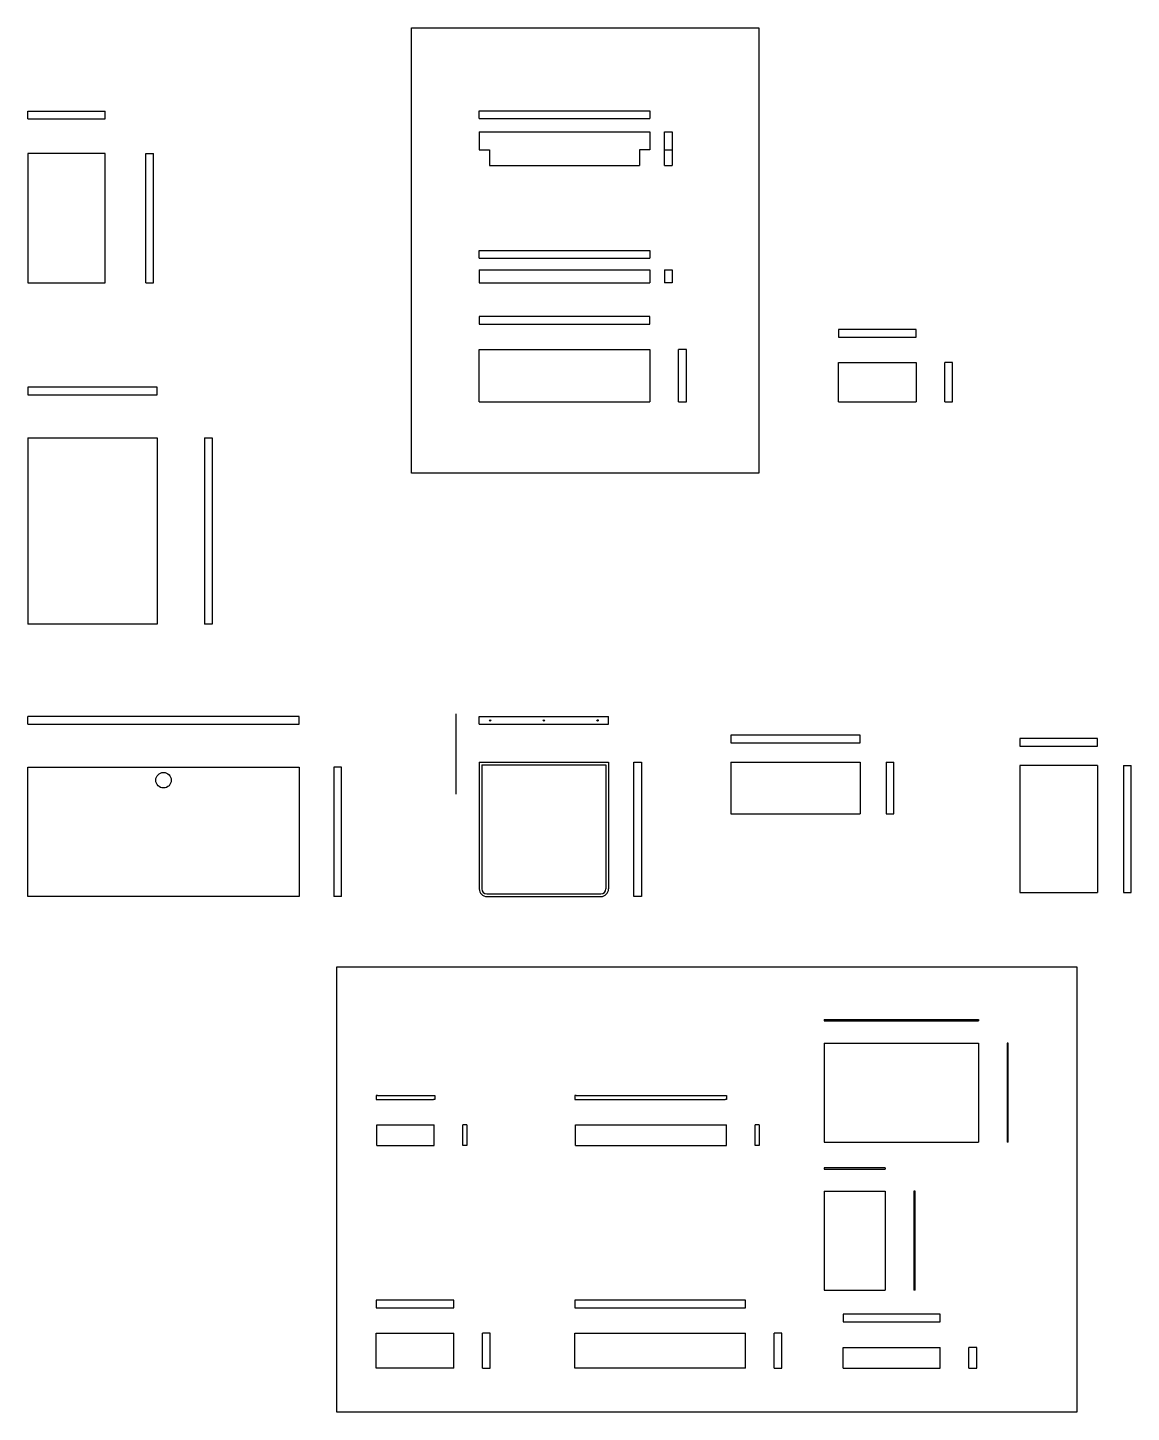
# Model space of a CAD drawing. Header units: inches. Extents: x 326 to 1255, y 1 to 536.
# Drawn here: x 828 to 1255, y 1 to 536 of the extents above; entities that cross this region are included whole.
import ezdxf

# ---------------------------------------------------------------- set-up
doc = ezdxf.new("R2010")
doc.units = ezdxf.units.IN
doc.header["$MEASUREMENT"] = 0
doc.layers.get('0').update_dxf_attribs({"color": 94})
doc.layers.add('A-FURN', color=94, linetype='Continuous')

msp = doc.modelspace()

# ---------------------------------------------------------------- linework, layer by layer
for p, q in [((828.19, 503.68), (858.19, 503.68)), ((828.19, 500.68), (828.19, 503.68)), ((858.19, 500.68), (858.19, 503.68)), ((828.19, 500.68), (858.19, 500.68)), ((1002.72, 500.81), (1068.72, 500.81)), ((1002.72, 495.69), (1068.72, 495.69)), ((1002.72, 495.69), (1002.72, 488.69)), ((1068.72, 495.69), (1068.72, 488.69)), ((1074.34, 482.69), (1074.34, 495.69)), ((858.19, 487.29), (828.19, 487.29)), ((828.19, 487.29), (828.19, 437.29)), ((858.19, 437.29), (858.19, 487.29)), ((873.8, 437.29), (873.8, 487.29)), ((873.8, 487.29), (876.8, 487.29)), ((876.8, 437.29), (876.8, 487.29)), ((1002.72, 488.69), (1006.72, 488.69)), ((1006.72, 488.69), (1006.72, 482.69)), ((1068.72, 488.69), (1064.72, 488.69)), ((1064.72, 488.69), (1064.72, 482.69)), ((1006.72, 482.69), (1064.72, 482.69)), ((1002.72, 446.81), (1068.72, 446.81)), ((1002.72, 442.29), (1068.72, 442.29)), ((1002.72, 442.29), (1002.72, 437.29)), ((1068.72, 442.29), (1068.72, 437.29)), ((1074.34, 442.29), (1074.34, 437.29)), ((828.19, 437.29), (858.19, 437.29)), ((873.8, 437.29), (876.8, 437.29)), ((1002.72, 437.29), (1068.72, 437.29)), ((1068.72, 424.3), (1002.72, 424.3)), ((1002.72, 424.3), (1002.72, 421.3)), ((1068.72, 421.3), (1068.72, 424.3)), ((1002.72, 421.3), (1068.72, 421.3)), ((1171.6, 419.3), (1141.6, 419.3)), ((1141.6, 419.3), (1141.6, 416.3)), ((1171.6, 416.3), (1171.6, 419.3)), ((1141.6, 416.3), (1171.6, 416.3)), ((1002.72, 391.22), (1002.72, 411.48)), ((1002.72, 411.48), (1068.72, 411.48)), ((1068.72, 411.48), (1068.72, 391.22)), ((1079.8, 391.22), (1079.8, 411.48)), ((1082.8, 411.48), (1079.8, 411.48)), ((1082.8, 391.22), (1082.8, 411.48)), ((1141.6, 391.22), (1141.6, 406.48)), ((1141.6, 406.48), (1171.6, 406.48)), ((1171.6, 406.48), (1171.6, 391.22)), ((1182.68, 391.22), (1182.68, 406.48)), ((1185.68, 406.48), (1182.68, 406.48)), ((1185.68, 391.22), (1185.68, 406.48)), ((878.19, 396.96), (828.19, 396.96)), ((828.19, 396.96), (828.19, 393.96)), ((878.19, 393.96), (878.19, 396.96)), ((828.19, 393.96), (878.19, 393.96)), ((1002.72, 391.22), (1068.72, 391.22)), ((1079.8, 391.22), (1082.8, 391.22)), ((1141.6, 391.22), (1171.6, 391.22)), ((1182.68, 391.22), (1185.68, 391.22)), ((828.19, 377.33), (828.19, 305.33)), ((828.19, 377.33), (878.19, 377.33)), ((878.19, 377.33), (878.19, 305.33)), ((896.53, 377.33), (896.53, 305.33)), ((896.53, 377.33), (899.53, 377.33)), ((899.53, 377.33), (899.53, 305.33)), ((878.19, 305.33), (828.19, 305.33)), ((899.53, 305.33), (896.53, 305.33)), ((933.19, 269.59), (828.19, 269.59)), ((828.19, 266.59), (828.19, 269.59)), ((933.19, 266.59), (933.19, 269.59)), ((1002.72, 266.59), (1002.72, 269.59)), ((1002.72, 269.59), (1052.72, 269.59)), ((1052.72, 266.59), (1052.72, 269.59)), ((828.19, 266.59), (933.19, 266.59)), ((1002.72, 266.59), (1052.72, 266.59)), ((1150.01, 262.36), (1100.01, 262.36)), ((1100.01, 262.36), (1100.01, 259.36)), ((1100.01, 259.36), (1150.01, 259.36)), ((1150.01, 259.36), (1150.01, 262.36)), ((1241.76, 261.11), (1211.76, 261.08)), ((1211.76, 261.08), (1211.76, 258.08)), ((1211.76, 258.08), (1241.76, 258.08)), ((1241.76, 258.08), (1241.76, 261.11)), ((1002.72, 251.97), (1002.72, 202.97)), ((1002.72, 251.97), (1052.72, 251.97)), ((1052.72, 251.97), (1052.72, 202.97)), ((1062.5, 199.97), (1062.5, 251.97)), ((1062.5, 251.97), (1065.5, 251.97)), ((1065.5, 251.97), (1065.5, 199.97)), ((1100.01, 251.97), (1100.01, 231.97)), ((1100.01, 251.97), (1150.01, 251.97)), ((1150.01, 251.97), (1150.01, 231.97)), ((1160.05, 251.97), (1163.05, 251.97)), ((1160.05, 251.97), (1160.05, 231.97)), ((1163.05, 231.97), (1163.05, 251.97)), ((828.19, 249.97), (933.19, 249.97)), ((828.19, 199.97), (828.19, 249.97)), ((933.19, 249.97), (933.19, 199.97)), ((946.54, 249.97), (946.54, 199.97)), ((949.54, 249.97), (946.54, 249.97)), ((949.54, 199.97), (949.54, 249.97)), ((1003.72, 250.97), (1003.72, 202.97)), ((1003.72, 250.97), (1051.72, 250.97)), ((1051.72, 250.97), (1051.72, 202.97)), ((1211.76, 250.69), (1211.76, 201.56)), ((1241.76, 250.69), (1241.76, 201.56)), ((1251.8, 250.69), (1254.8, 250.69)), ((1251.8, 250.69), (1251.8, 201.56)), ((1254.8, 201.56), (1254.8, 250.69)), ((1100.01, 231.97), (1150.01, 231.97)), ((1160.05, 231.97), (1163.05, 231.97)), ((933.19, 199.97), (828.19, 199.97)), ((949.54, 199.97), (946.54, 199.97)), ((1005.72, 200.97), (1049.72, 200.97)), ((1005.72, 199.97), (1049.72, 199.97)), ((1065.5, 199.97), (1062.5, 199.97)), ((1211.76, 201.56), (1241.76, 201.56)), ((1251.8, 201.56), (1254.8, 201.56)), ((992.9, 43.94), (962.9, 43.94)), ((962.9, 43.94), (962.9, 40.94)), ((992.9, 40.94), (992.9, 43.94)), ((1105.66, 43.94), (1039.66, 43.94)), ((1039.66, 43.94), (1039.66, 40.94)), ((1105.66, 40.94), (1105.66, 43.94)), ((962.9, 40.94), (992.9, 40.94)), ((1039.66, 40.94), (1105.66, 40.94)), ((1180.96, 38.45), (1143.46, 38.45)), ((1143.46, 38.45), (1143.46, 35.45)), ((1180.96, 35.45), (1180.96, 38.45)), ((1143.46, 35.45), (1180.96, 35.45)), ((1003.98, 17.63), (1003.98, 31.13)), ((1006.98, 31.13), (1003.98, 31.13)), ((1006.98, 17.63), (1006.98, 31.13)), ((1116.73, 17.63), (1116.73, 31.13)), ((1119.73, 31.13), (1116.73, 31.13)), ((1119.73, 17.63), (1119.73, 31.13)), ((1192.03, 17.63), (1192.03, 25.63)), ((1195.03, 25.63), (1192.03, 25.63)), ((1195.03, 17.63), (1195.03, 25.63)), ((1003.98, 17.63), (1006.98, 17.63)), ((1116.73, 17.63), (1119.73, 17.63)), ((1192.03, 17.63), (1195.03, 17.63))]:
    msp.add_line(p, q)
for centre, radius in [((1006.95, 268.09), 0.254), ((1027.72, 268.09), 0.253), ((1048.5, 268.09), 0.253), ((880.69, 244.97), 3)]:
    msp.add_circle(centre, radius)
for centre, radius, start, end in [((1005.72, 202.97), 3, 180, 270), ((1005.72, 202.97), 2, 180, 270), ((1049.72, 202.97), 3, 270, 0), ((1049.72, 202.97), 2, 270, 0)]:
    msp.add_arc(centre, radius, start, end)
at = {"layer": 'A-FURN'}
for p, q in [((1002.72, 500.81), (1002.72, 503.81)), ((1002.72, 503.81), (1068.72, 503.81)), ((1068.72, 503.81), (1068.72, 500.81)), ((1074.34, 495.69), (1077.34, 495.69)), ((1077.34, 495.69), (1077.34, 482.69)), ((1074.34, 488.69), (1077.34, 488.69)), ((1074.34, 482.69), (1077.34, 482.69)), ((1002.72, 446.81), (1002.72, 449.81)), ((1002.72, 449.81), (1068.72, 449.81)), ((1068.72, 449.81), (1068.72, 446.81)), ((1074.34, 442.29), (1077.34, 442.29)), ((1077.34, 442.29), (1077.34, 437.29)), ((1077.34, 437.29), (1074.34, 437.29)), ((993.65, 270.64), (993.65, 239.57)), ((1241.76, 250.69), (1211.76, 250.69)), ((1136.02, 152.38), (1136.02, 151.88)), ((1136.02, 152.38), (1195.69, 152.38)), ((1136.02, 151.88), (1195.69, 151.88)), ((1195.69, 152.38), (1195.69, 151.88)), ((1136.02, 143.25), (1136.02, 105)), ((1136.02, 143.25), (1195.69, 143.25)), ((1195.69, 143.25), (1195.69, 105)), ((1207.26, 143.25), (1206.76, 143.25)), ((1206.76, 143.25), (1206.76, 105)), ((1207.26, 105), (1207.26, 143.25)), ((963.4, 123.05), (962.9, 123.05)), ((962.9, 123.05), (962.9, 121.55)), ((962.9, 121.55), (963.4, 121.55)), ((963.4, 123.05), (985.07, 123.05)), ((963.4, 121.55), (985.07, 121.55)), ((985.07, 123.05), (985.57, 123.05)), ((985.57, 121.55), (985.07, 121.55)), ((985.57, 123.05), (985.57, 121.55)), ((1040.16, 123.05), (1039.66, 123.05)), ((1039.66, 123.05), (1039.66, 121.55)), ((1039.66, 121.55), (1040.16, 121.55)), ((1040.16, 123.05), (1097.83, 123.05)), ((1040.16, 121.55), (1097.83, 121.55)), ((1097.83, 123.05), (1098.33, 123.05)), ((1098.33, 121.55), (1097.83, 121.55)), ((1098.33, 123.05), (1098.33, 121.55)), ((963.15, 111.74), (985.32, 111.74)), ((963.15, 103.74), (963.15, 111.74)), ((985.32, 103.74), (985.32, 111.74)), ((996.4, 103.74), (996.4, 111.74)), ((997.9, 111.74), (996.4, 111.74)), ((997.9, 111.74), (997.9, 103.74)), ((1039.91, 111.74), (1098.33, 111.74)), ((1039.91, 103.74), (1039.91, 111.74)), ((1098.33, 103.74), (1098.33, 111.74)), ((1109.41, 103.74), (1109.41, 111.74)), ((1110.91, 111.74), (1109.41, 111.74)), ((1110.91, 111.74), (1110.91, 103.74)), ((963.15, 103.74), (985.32, 103.74)), ((997.9, 103.74), (996.4, 103.74)), ((1039.91, 103.74), (1098.33, 103.74)), ((1110.91, 103.74), (1109.41, 103.74)), ((1136.02, 105), (1195.69, 105)), ((1207.26, 105), (1206.76, 105)), ((1136.02, 95.11), (1136.02, 94.61)), ((1159.69, 95.11), (1136.02, 95.11)), ((1136.02, 94.61), (1159.69, 94.61)), ((1159.69, 95.11), (1159.69, 94.61)), ((1136.02, 85.98), (1136.02, 47.74)), ((1136.02, 85.98), (1159.69, 85.98)), ((1159.69, 85.98), (1159.69, 47.74)), ((1171.26, 85.98), (1170.76, 85.98)), ((1170.76, 85.98), (1170.76, 47.74)), ((1171.26, 47.74), (1171.26, 85.98)), ((1136.02, 47.74), (1159.69, 47.74)), ((1171.26, 47.74), (1170.76, 47.74)), ((962.9, 31.13), (992.9, 31.13)), ((962.9, 17.63), (962.9, 31.13)), ((992.9, 17.63), (992.9, 31.13)), ((1039.66, 31.13), (1105.66, 31.13)), ((1039.66, 17.63), (1039.66, 31.13)), ((1105.66, 17.63), (1105.66, 31.13)), ((1143.46, 25.63), (1180.96, 25.63)), ((1143.46, 17.63), (1143.46, 25.63)), ((1180.96, 17.63), (1180.96, 25.63)), ((992.9, 17.63), (962.9, 17.63)), ((1105.66, 17.63), (1039.66, 17.63)), ((1143.46, 17.63), (1180.96, 17.63))]:
    msp.add_line(p, q, dxfattribs=at)
for points in [[(976.56, 535.97), (1110.82, 535.97), (1110.82, 363.69), (976.56, 363.69)], [(947.74, 172.8), (1233.7, 172.8), (1233.7, 0.52), (947.74, 0.52)]]:
    msp.add_lwpolyline(points, close=True, dxfattribs=at)

doc.saveas('drawing.dxf')
